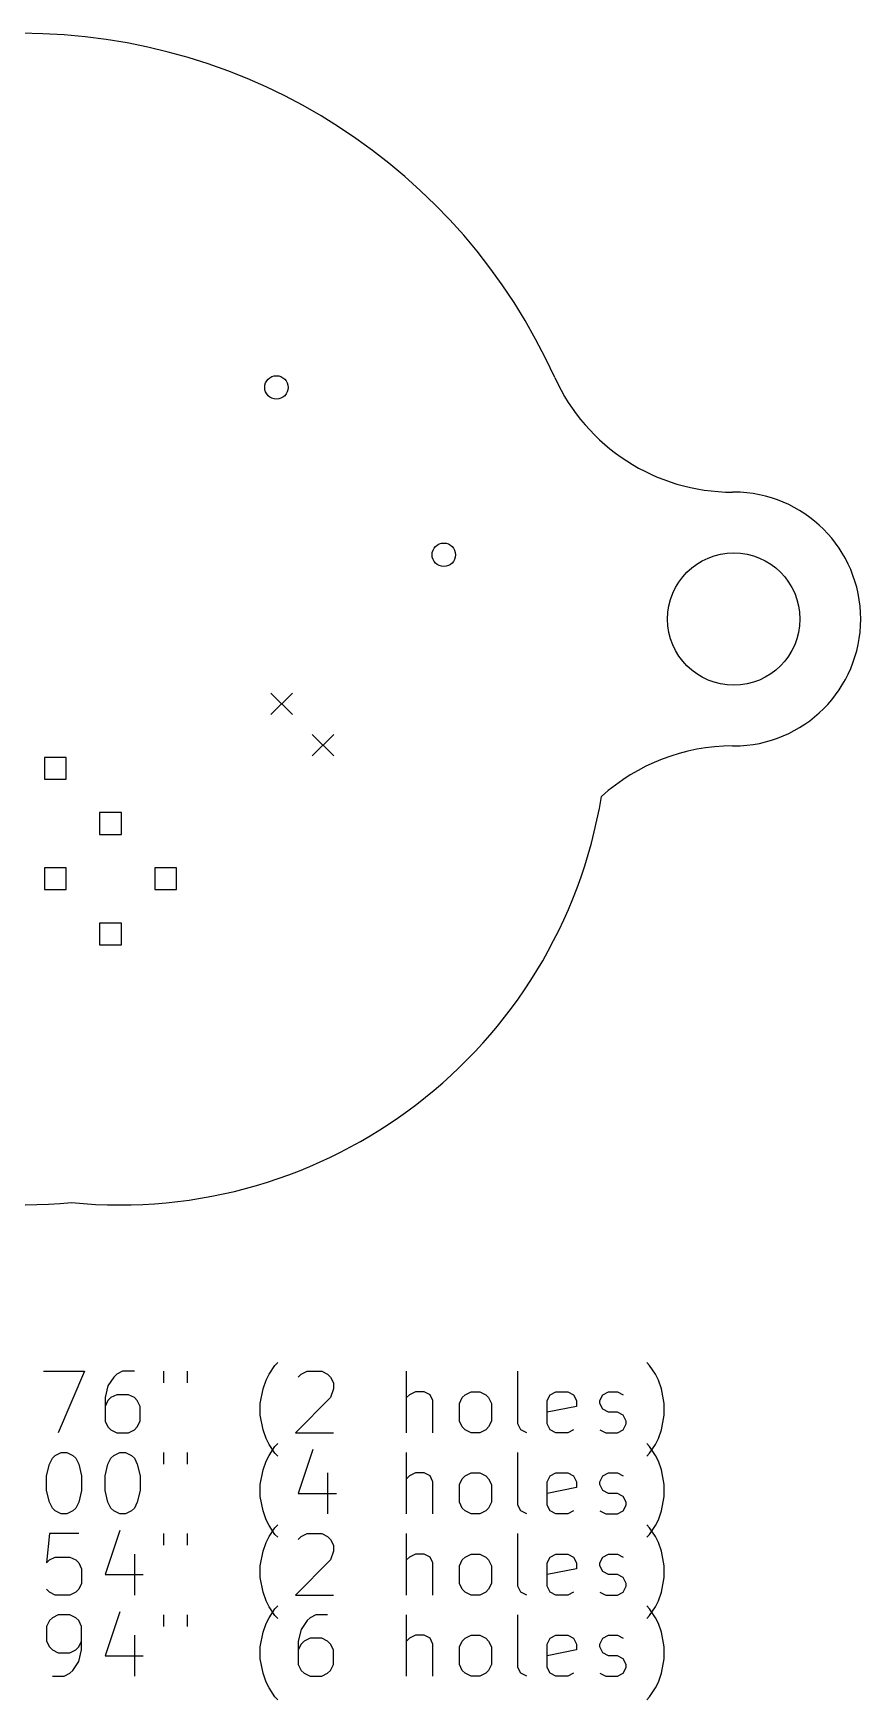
# Model space of a CAD drawing. Extents: x 78.5 to 134.1, y -109.1 to -54.9.
# Drawn here: x 107.2 to 134.1, y -109.1 to -54.9 of the extents above; entities that cross this region are included whole.
import ezdxf

# ---------------------------------------------------------------- set-up
doc = ezdxf.new("R2010")
doc.units = 0
doc.layers.add('BLACK', color=7, linetype='CONTINUOUS')

msp = doc.modelspace()

# ---------------------------------------------------------------- linework, layer by layer
at = {"layer": 'BLACK', "linetype": 'CONTINUOUS'}
for p, q in [((130.01706, -69.822583), (129.977883, -69.822583)), ((114.9601, -76.3601), (115.6601, -77.0601)), ((115.6601, -76.3601), (114.9601, -77.0601)), ((116.303603, -77.703603), (117.003603, -78.403603)), ((117.003603, -77.703603), (116.303603, -78.403603)), ((108.299608, -78.450392), (107.592494, -78.450392)), ((107.592494, -78.450392), (107.592494, -79.157506)), ((108.299608, -79.157506), (108.299608, -78.450392)), ((129.977883, -78.077583), (130.01706, -78.077583)), ((107.592494, -79.157506), (108.299608, -79.157506)), ((110.095659, -80.246443), (109.388545, -80.246443)), ((109.388545, -80.246443), (109.388545, -80.953557)), ((110.095659, -80.953557), (110.095659, -80.246443)), ((109.388545, -80.953557), (110.095659, -80.953557)), ((108.299608, -82.042494), (107.592494, -82.042494)), ((107.592494, -82.042494), (107.592494, -82.749608)), ((108.299608, -82.749608), (108.299608, -82.042494)), ((111.891711, -82.042494), (111.184597, -82.042494)), ((111.184597, -82.042494), (111.184597, -82.749608)), ((111.891711, -82.749608), (111.891711, -82.042494)), ((107.592494, -82.749608), (108.299608, -82.749608)), ((111.184597, -82.749608), (111.891711, -82.749608)), ((110.095659, -83.838545), (109.388545, -83.838545)), ((109.388545, -83.838545), (109.388545, -84.545659)), ((110.095659, -84.545659), (110.095659, -83.838545)), ((109.388545, -84.545659), (110.095659, -84.545659)), ((107.566137, -98.414921), (108.89947, -98.414921)), ((108.89947, -98.414921), (108.042327, -100.414921)), ((109.851851, -98.605397), (109.661375, -98.891111)), ((109.947089, -98.510159), (109.851851, -98.605397)), ((110.137565, -98.414921), (109.947089, -98.510159)), ((110.518518, -98.414921), (110.137565, -98.414921)), ((111.470899, -98.414921), (111.470899, -98.795873)), ((112.232804, -98.414921), (112.232804, -98.795873)), ((114.804233, -98.700635), (114.899471, -98.510159)), ((114.899471, -98.510159), (115.089947, -98.224444)), ((115.089947, -98.224444), (115.185186, -98.129206)), ((115.851852, -98.605397), (115.94709, -98.510159)), ((115.94709, -98.510159), (116.137566, -98.414921)), ((116.137566, -98.414921), (116.613757, -98.414921)), ((116.613757, -98.414921), (116.804233, -98.510159)), ((116.804233, -98.510159), (116.899471, -98.605397)), ((116.899471, -98.605397), (116.994709, -98.795873)), ((119.375662, -100.414921), (119.375662, -98.414921)), ((122.99471, -100.129206), (122.99471, -98.414921)), ((127.280425, -98.224444), (127.185187, -98.129206)), ((127.470901, -98.510159), (127.280425, -98.224444)), ((127.566139, -98.700635), (127.470901, -98.510159)), ((109.661375, -98.891111), (109.566137, -99.272063)), ((109.947089, -99.176825), (109.756613, -99.272063)), ((110.328042, -99.176825), (109.947089, -99.176825)), ((110.518518, -99.272063), (110.328042, -99.176825)), ((114.613757, -99.46254), (114.708995, -98.986349)), ((114.708995, -98.986349), (114.804233, -98.700635)), ((116.994709, -98.986349), (116.899471, -99.272063)), ((116.994709, -98.795873), (116.994709, -98.986349)), ((119.4709, -99.176825), (119.375662, -99.272063)), ((119.661376, -99.081587), (119.4709, -99.176825)), ((119.947091, -99.081587), (119.661376, -99.081587)), ((120.137567, -99.176825), (119.947091, -99.081587)), ((120.232805, -99.367302), (120.137567, -99.176825)), ((121.185186, -99.272063), (121.280424, -99.176825)), ((121.280424, -99.176825), (121.4709, -99.081587)), ((121.4709, -99.081587), (121.756615, -99.081587)), ((121.756615, -99.081587), (121.947091, -99.176825)), ((121.947091, -99.176825), (122.042329, -99.272063)), ((123.947091, -99.367302), (124.042329, -99.176825)), ((124.042329, -99.176825), (124.232805, -99.081587)), ((124.232805, -99.081587), (124.613758, -99.081587)), ((124.613758, -99.081587), (124.804234, -99.176825)), ((124.804234, -99.176825), (124.899472, -99.367302)), ((125.661377, -99.367302), (125.756615, -99.176825)), ((125.756615, -99.176825), (125.947091, -99.081587)), ((125.947091, -99.081587), (126.232805, -99.081587)), ((126.232805, -99.081587), (126.423282, -99.176825)), ((127.661377, -98.986349), (127.566139, -98.700635)), ((127.756615, -99.46254), (127.661377, -98.986349)), ((109.566137, -99.272063), (109.566137, -100.033968)), ((109.661375, -99.367302), (109.566137, -99.557778)), ((109.756613, -99.272063), (109.661375, -99.367302)), ((110.613756, -99.367302), (110.518518, -99.272063)), ((110.708994, -99.557778), (110.613756, -99.367302)), ((110.708994, -100.033968), (110.708994, -99.557778)), ((114.613757, -99.843492), (114.613757, -99.46254)), ((116.899471, -99.272063), (115.756614, -100.414921)), ((120.232805, -100.414921), (120.232805, -99.367302)), ((121.089948, -99.46254), (121.185186, -99.272063)), ((121.089948, -100.033968), (121.089948, -99.46254)), ((122.042329, -99.272063), (122.137567, -99.46254)), ((122.137567, -99.46254), (122.137567, -100.033968)), ((123.947091, -100.129206), (123.947091, -99.367302)), ((124.899472, -99.557778), (123.947091, -99.748254)), ((124.899472, -99.367302), (124.899472, -99.557778)), ((125.661377, -99.46254), (125.661377, -99.367302)), ((125.756615, -99.653016), (125.661377, -99.46254)), ((125.947091, -99.748254), (125.756615, -99.653016)), ((127.756615, -99.843492), (127.756615, -99.46254)), ((109.566137, -100.033968), (109.661375, -100.224444)), ((109.661375, -100.224444), (109.756613, -100.319683)), ((110.518518, -100.319683), (110.613756, -100.224444)), ((110.613756, -100.224444), (110.708994, -100.033968)), ((114.708995, -100.319683), (114.613757, -99.843492)), ((121.185186, -100.224444), (121.089948, -100.033968)), ((121.280424, -100.319683), (121.185186, -100.224444)), ((122.042329, -100.224444), (121.947091, -100.319683)), ((122.137567, -100.033968), (122.042329, -100.224444)), ((123.089948, -100.319683), (122.99471, -100.129206)), ((124.042329, -100.319683), (123.947091, -100.129206)), ((126.232805, -99.748254), (125.947091, -99.748254)), ((126.423282, -99.843492), (126.232805, -99.748254)), ((126.51852, -100.033968), (126.423282, -99.843492)), ((126.423282, -100.319683), (126.51852, -100.129206)), ((126.51852, -100.129206), (126.51852, -100.033968)), ((127.661377, -100.319683), (127.756615, -99.843492)), ((109.756613, -100.319683), (109.947089, -100.414921)), ((109.947089, -100.414921), (110.328042, -100.414921)), ((110.328042, -100.414921), (110.518518, -100.319683)), ((114.804233, -100.605397), (114.708995, -100.319683)), ((114.899471, -100.795873), (114.804233, -100.605397)), ((115.089947, -101.081587), (114.899471, -100.795873)), ((115.089947, -100.864444), (115.185186, -100.769206)), ((115.756614, -100.414921), (116.994709, -100.414921)), ((121.4709, -100.414921), (121.280424, -100.319683)), ((121.756615, -100.414921), (121.4709, -100.414921)), ((121.947091, -100.319683), (121.756615, -100.414921)), ((123.280424, -100.414921), (123.089948, -100.319683)), ((124.232805, -100.414921), (124.042329, -100.319683)), ((124.613758, -100.414921), (124.232805, -100.414921)), ((124.804234, -100.319683), (124.613758, -100.414921)), ((125.661377, -100.319683), (125.851853, -100.414921)), ((125.851853, -100.414921), (126.232805, -100.414921)), ((126.232805, -100.414921), (126.423282, -100.319683)), ((127.280425, -100.864444), (127.185187, -100.769206)), ((127.280425, -101.081587), (127.470901, -100.795873)), ((127.470901, -100.795873), (127.566139, -100.605397)), ((127.566139, -100.605397), (127.661377, -100.319683)), ((107.756613, -101.435873), (107.851851, -101.245397)), ((107.851851, -101.245397), (107.947089, -101.150159)), ((107.947089, -101.150159), (108.137565, -101.054921)), ((108.137565, -101.054921), (108.328042, -101.054921)), ((108.328042, -101.054921), (108.518518, -101.150159)), ((108.518518, -101.150159), (108.613756, -101.245397)), ((108.613756, -101.245397), (108.708994, -101.435873)), ((109.661375, -101.435873), (109.756613, -101.245397)), ((109.756613, -101.245397), (109.851851, -101.150159)), ((109.851851, -101.150159), (110.042327, -101.054921)), ((110.042327, -101.054921), (110.232804, -101.054921)), ((110.232804, -101.054921), (110.42328, -101.150159)), ((110.42328, -101.150159), (110.518518, -101.245397)), ((110.518518, -101.245397), (110.613756, -101.435873)), ((111.470899, -101.054921), (111.470899, -101.435873)), ((112.232804, -101.054921), (112.232804, -101.435873)), ((114.708995, -101.626349), (114.804233, -101.340635)), ((114.804233, -101.340635), (114.899471, -101.150159)), ((114.899471, -101.150159), (115.089947, -100.864444)), ((115.185186, -101.176825), (115.089947, -101.081587)), ((116.328042, -100.959683), (115.851852, -102.388254)), ((119.375662, -103.054921), (119.375662, -101.054921)), ((122.99471, -102.769206), (122.99471, -101.054921)), ((127.185187, -101.176825), (127.280425, -101.081587)), ((127.470901, -101.150159), (127.280425, -100.864444)), ((127.566139, -101.340635), (127.470901, -101.150159)), ((127.661377, -101.626349), (127.566139, -101.340635)), ((107.661375, -101.816825), (107.756613, -101.435873)), ((107.661375, -102.293016), (107.661375, -101.816825)), ((108.708994, -101.435873), (108.804232, -101.816825)), ((108.804232, -101.816825), (108.804232, -102.293016)), ((109.566137, -101.816825), (109.661375, -101.435873)), ((109.566137, -102.293016), (109.566137, -101.816825)), ((110.613756, -101.435873), (110.708994, -101.816825)), ((110.708994, -101.816825), (110.708994, -102.293016)), ((114.613757, -102.10254), (114.708995, -101.626349)), ((116.804233, -101.721587), (116.804233, -103.054921)), ((119.4709, -101.816825), (119.375662, -101.912063)), ((119.661376, -101.721587), (119.4709, -101.816825)), ((119.947091, -101.721587), (119.661376, -101.721587)), ((120.137567, -101.816825), (119.947091, -101.721587)), ((120.232805, -102.007302), (120.137567, -101.816825)), ((121.185186, -101.912063), (121.280424, -101.816825)), ((121.280424, -101.816825), (121.4709, -101.721587)), ((121.4709, -101.721587), (121.756615, -101.721587)), ((121.756615, -101.721587), (121.947091, -101.816825)), ((121.947091, -101.816825), (122.042329, -101.912063)), ((123.947091, -102.007302), (124.042329, -101.816825)), ((124.042329, -101.816825), (124.232805, -101.721587)), ((124.232805, -101.721587), (124.613758, -101.721587)), ((124.613758, -101.721587), (124.804234, -101.816825)), ((124.804234, -101.816825), (124.899472, -102.007302)), ((125.661377, -102.007302), (125.756615, -101.816825)), ((125.756615, -101.816825), (125.947091, -101.721587)), ((125.947091, -101.721587), (126.232805, -101.721587)), ((126.232805, -101.721587), (126.423282, -101.816825)), ((127.756615, -102.10254), (127.661377, -101.626349)), ((107.756613, -102.673968), (107.661375, -102.293016)), ((108.804232, -102.293016), (108.708994, -102.673968)), ((109.661375, -102.673968), (109.566137, -102.293016)), ((110.708994, -102.293016), (110.613756, -102.673968)), ((114.613757, -102.483492), (114.613757, -102.10254)), ((115.851852, -102.388254), (117.089947, -102.388254)), ((120.232805, -103.054921), (120.232805, -102.007302)), ((121.089948, -102.10254), (121.185186, -101.912063)), ((121.089948, -102.673968), (121.089948, -102.10254)), ((122.042329, -101.912063), (122.137567, -102.10254)), ((122.137567, -102.10254), (122.137567, -102.673968)), ((123.947091, -102.769206), (123.947091, -102.007302)), ((124.899472, -102.197778), (123.947091, -102.388254)), ((124.899472, -102.007302), (124.899472, -102.197778)), ((125.661377, -102.10254), (125.661377, -102.007302)), ((125.756615, -102.293016), (125.661377, -102.10254)), ((125.947091, -102.388254), (125.756615, -102.293016)), ((126.232805, -102.388254), (125.947091, -102.388254)), ((126.423282, -102.483492), (126.232805, -102.388254)), ((127.756615, -102.483492), (127.756615, -102.10254)), ((107.851851, -102.864444), (107.756613, -102.673968)), ((107.947089, -102.959683), (107.851851, -102.864444)), ((108.137565, -103.054921), (107.947089, -102.959683)), ((108.518518, -102.959683), (108.328042, -103.054921)), ((108.613756, -102.864444), (108.518518, -102.959683)), ((108.708994, -102.673968), (108.613756, -102.864444)), ((109.756613, -102.864444), (109.661375, -102.673968)), ((109.851851, -102.959683), (109.756613, -102.864444)), ((110.042327, -103.054921), (109.851851, -102.959683)), ((110.42328, -102.959683), (110.232804, -103.054921)), ((110.518518, -102.864444), (110.42328, -102.959683)), ((110.613756, -102.673968), (110.518518, -102.864444)), ((114.708995, -102.959683), (114.613757, -102.483492)), ((114.804233, -103.245397), (114.708995, -102.959683)), ((121.185186, -102.864444), (121.089948, -102.673968)), ((121.280424, -102.959683), (121.185186, -102.864444)), ((121.4709, -103.054921), (121.280424, -102.959683)), ((121.947091, -102.959683), (121.756615, -103.054921)), ((122.042329, -102.864444), (121.947091, -102.959683)), ((122.137567, -102.673968), (122.042329, -102.864444)), ((123.089948, -102.959683), (122.99471, -102.769206)), ((123.280424, -103.054921), (123.089948, -102.959683)), ((124.042329, -102.959683), (123.947091, -102.769206)), ((124.232805, -103.054921), (124.042329, -102.959683)), ((124.804234, -102.959683), (124.613758, -103.054921)), ((125.661377, -102.959683), (125.851853, -103.054921)), ((126.232805, -103.054921), (126.423282, -102.959683)), ((126.51852, -102.673968), (126.423282, -102.483492)), ((126.423282, -102.959683), (126.51852, -102.769206)), ((126.51852, -102.769206), (126.51852, -102.673968)), ((127.566139, -103.245397), (127.661377, -102.959683)), ((127.661377, -102.959683), (127.756615, -102.483492)), ((108.328042, -103.054921), (108.137565, -103.054921)), ((110.232804, -103.054921), (110.042327, -103.054921)), ((114.899471, -103.435873), (114.804233, -103.245397)), ((115.089947, -103.721587), (114.899471, -103.435873)), ((114.899471, -103.790159), (115.089947, -103.504444)), ((115.089947, -103.504444), (115.185186, -103.409206)), ((121.756615, -103.054921), (121.4709, -103.054921)), ((124.613758, -103.054921), (124.232805, -103.054921)), ((125.851853, -103.054921), (126.232805, -103.054921)), ((127.280425, -103.504444), (127.185187, -103.409206)), ((127.280425, -103.721587), (127.470901, -103.435873)), ((127.470901, -103.790159), (127.280425, -103.504444)), ((127.470901, -103.435873), (127.566139, -103.245397)), ((107.756613, -103.694921), (107.661375, -104.647302)), ((108.708994, -103.694921), (107.756613, -103.694921)), ((110.042327, -103.599683), (109.566137, -105.028254)), ((111.470899, -103.694921), (111.470899, -104.075873)), ((112.232804, -103.694921), (112.232804, -104.075873)), ((114.708995, -104.266349), (114.804233, -103.980635)), ((114.804233, -103.980635), (114.899471, -103.790159)), ((115.185186, -103.816825), (115.089947, -103.721587)), ((115.851852, -103.885397), (115.94709, -103.790159)), ((115.94709, -103.790159), (116.137566, -103.694921)), ((116.137566, -103.694921), (116.613757, -103.694921)), ((116.613757, -103.694921), (116.804233, -103.790159)), ((116.804233, -103.790159), (116.899471, -103.885397)), ((116.899471, -103.885397), (116.994709, -104.075873)), ((119.375662, -105.694921), (119.375662, -103.694921)), ((122.99471, -105.409206), (122.99471, -103.694921)), ((127.185187, -103.816825), (127.280425, -103.721587)), ((127.566139, -103.980635), (127.470901, -103.790159)), ((127.661377, -104.266349), (127.566139, -103.980635)), ((107.661375, -104.647302), (107.756613, -104.552063)), ((107.756613, -104.552063), (107.947089, -104.456825)), ((107.947089, -104.456825), (108.42328, -104.456825)), ((108.42328, -104.456825), (108.613756, -104.552063)), ((108.613756, -104.552063), (108.708994, -104.647302)), ((110.518518, -104.361587), (110.518518, -105.694921)), ((114.613757, -104.74254), (114.708995, -104.266349)), ((116.899471, -104.552063), (115.756614, -105.694921)), ((116.994709, -104.266349), (116.899471, -104.552063)), ((116.994709, -104.075873), (116.994709, -104.266349)), ((119.4709, -104.456825), (119.375662, -104.552063)), ((119.661376, -104.361587), (119.4709, -104.456825)), ((119.947091, -104.361587), (119.661376, -104.361587)), ((120.137567, -104.456825), (119.947091, -104.361587)), ((120.232805, -104.647302), (120.137567, -104.456825)), ((121.089948, -104.74254), (121.185186, -104.552063)), ((121.185186, -104.552063), (121.280424, -104.456825)), ((121.280424, -104.456825), (121.4709, -104.361587)), ((121.4709, -104.361587), (121.756615, -104.361587)), ((121.756615, -104.361587), (121.947091, -104.456825)), ((121.947091, -104.456825), (122.042329, -104.552063)), ((122.042329, -104.552063), (122.137567, -104.74254)), ((123.947091, -104.647302), (124.042329, -104.456825)), ((124.042329, -104.456825), (124.232805, -104.361587)), ((124.232805, -104.361587), (124.613758, -104.361587)), ((124.613758, -104.361587), (124.804234, -104.456825)), ((124.804234, -104.456825), (124.899472, -104.647302)), ((125.661377, -104.647302), (125.756615, -104.456825)), ((125.756615, -104.456825), (125.947091, -104.361587)), ((125.947091, -104.361587), (126.232805, -104.361587)), ((126.232805, -104.361587), (126.423282, -104.456825)), ((127.756615, -104.74254), (127.661377, -104.266349)), ((108.708994, -104.647302), (108.804232, -104.837778)), ((108.804232, -104.837778), (108.804232, -105.313968)), ((109.566137, -105.028254), (110.804232, -105.028254)), ((114.613757, -105.123492), (114.613757, -104.74254)), ((114.708995, -105.599683), (114.613757, -105.123492)), ((120.232805, -105.694921), (120.232805, -104.647302)), ((121.089948, -105.313968), (121.089948, -104.74254)), ((122.137567, -104.74254), (122.137567, -105.313968)), ((123.947091, -105.409206), (123.947091, -104.647302)), ((124.899472, -104.837778), (123.947091, -105.028254)), ((124.899472, -104.647302), (124.899472, -104.837778)), ((125.661377, -104.74254), (125.661377, -104.647302)), ((125.756615, -104.933016), (125.661377, -104.74254)), ((125.947091, -105.028254), (125.756615, -104.933016)), ((126.232805, -105.028254), (125.947091, -105.028254)), ((126.423282, -105.123492), (126.232805, -105.028254)), ((126.51852, -105.313968), (126.423282, -105.123492)), ((127.661377, -105.599683), (127.756615, -105.123492)), ((127.756615, -105.123492), (127.756615, -104.74254)), ((107.756613, -105.599683), (107.661375, -105.504444)), ((107.947089, -105.694921), (107.756613, -105.599683)), ((108.613756, -105.599683), (108.42328, -105.694921)), ((108.708994, -105.504444), (108.613756, -105.599683)), ((108.804232, -105.313968), (108.708994, -105.504444)), ((114.804233, -105.885397), (114.708995, -105.599683)), ((121.185186, -105.504444), (121.089948, -105.313968)), ((121.280424, -105.599683), (121.185186, -105.504444)), ((121.4709, -105.694921), (121.280424, -105.599683)), ((121.947091, -105.599683), (121.756615, -105.694921)), ((122.042329, -105.504444), (121.947091, -105.599683)), ((122.137567, -105.313968), (122.042329, -105.504444)), ((123.089948, -105.599683), (122.99471, -105.409206)), ((123.280424, -105.694921), (123.089948, -105.599683)), ((124.042329, -105.599683), (123.947091, -105.409206)), ((124.232805, -105.694921), (124.042329, -105.599683)), ((124.804234, -105.599683), (124.613758, -105.694921)), ((125.661377, -105.599683), (125.851853, -105.694921)), ((126.232805, -105.694921), (126.423282, -105.599683)), ((126.423282, -105.599683), (126.51852, -105.409206)), ((126.51852, -105.409206), (126.51852, -105.313968)), ((127.566139, -105.885397), (127.661377, -105.599683)), ((108.42328, -105.694921), (107.947089, -105.694921)), ((114.899471, -106.075873), (114.804233, -105.885397)), ((115.089947, -106.361587), (114.899471, -106.075873)), ((114.899471, -106.430159), (115.089947, -106.144444)), ((115.089947, -106.144444), (115.185186, -106.049206)), ((115.756614, -105.694921), (116.994709, -105.694921)), ((121.756615, -105.694921), (121.4709, -105.694921)), ((124.613758, -105.694921), (124.232805, -105.694921)), ((125.851853, -105.694921), (126.232805, -105.694921)), ((127.280425, -106.144444), (127.185187, -106.049206)), ((127.280425, -106.361587), (127.470901, -106.075873)), ((127.470901, -106.430159), (127.280425, -106.144444)), ((127.470901, -106.075873), (127.566139, -105.885397)), ((107.756613, -106.525397), (107.661375, -106.715873)), ((107.661375, -106.715873), (107.661375, -107.192063)), ((107.851851, -106.430159), (107.756613, -106.525397)), ((108.042327, -106.334921), (107.851851, -106.430159)), ((108.42328, -106.334921), (108.042327, -106.334921)), ((108.613756, -106.430159), (108.42328, -106.334921)), ((108.708994, -106.525397), (108.613756, -106.430159)), ((108.804232, -106.715873), (108.708994, -106.525397)), ((108.804232, -107.477778), (108.804232, -106.715873)), ((110.042327, -106.239683), (109.566137, -107.668254)), ((111.470899, -106.334921), (111.470899, -106.715873)), ((112.232804, -106.334921), (112.232804, -106.715873)), ((114.708995, -106.906349), (114.804233, -106.620635)), ((114.804233, -106.620635), (114.899471, -106.430159)), ((115.185186, -106.456825), (115.089947, -106.361587)), ((116.137566, -106.525397), (115.94709, -106.811111)), ((116.232804, -106.430159), (116.137566, -106.525397)), ((116.42328, -106.334921), (116.232804, -106.430159)), ((116.804233, -106.334921), (116.42328, -106.334921)), ((119.375662, -108.334921), (119.375662, -106.334921)), ((122.99471, -108.049206), (122.99471, -106.334921)), ((127.185187, -106.456825), (127.280425, -106.361587)), ((127.566139, -106.620635), (127.470901, -106.430159)), ((127.661377, -106.906349), (127.566139, -106.620635)), ((107.661375, -107.192063), (107.756613, -107.38254)), ((108.708994, -107.38254), (108.804232, -107.192063)), ((110.518518, -107.001587), (110.518518, -108.334921)), ((114.613757, -107.38254), (114.708995, -106.906349)), ((115.94709, -106.811111), (115.851852, -107.192063)), ((115.851852, -107.192063), (115.851852, -107.953968)), ((115.94709, -107.287302), (115.851852, -107.477778)), ((116.042328, -107.192063), (115.94709, -107.287302)), ((116.232804, -107.096825), (116.042328, -107.192063)), ((116.613757, -107.096825), (116.232804, -107.096825)), ((116.804233, -107.192063), (116.613757, -107.096825)), ((116.899471, -107.287302), (116.804233, -107.192063)), ((116.994709, -107.477778), (116.899471, -107.287302)), ((119.4709, -107.096825), (119.375662, -107.192063)), ((119.661376, -107.001587), (119.4709, -107.096825)), ((119.947091, -107.001587), (119.661376, -107.001587)), ((120.137567, -107.096825), (119.947091, -107.001587)), ((120.232805, -107.287302), (120.137567, -107.096825)), ((120.232805, -108.334921), (120.232805, -107.287302)), ((121.089948, -107.38254), (121.185186, -107.192063)), ((121.185186, -107.192063), (121.280424, -107.096825)), ((121.280424, -107.096825), (121.4709, -107.001587)), ((121.4709, -107.001587), (121.756615, -107.001587)), ((121.756615, -107.001587), (121.947091, -107.096825)), ((121.947091, -107.096825), (122.042329, -107.192063)), ((122.042329, -107.192063), (122.137567, -107.38254)), ((123.947091, -107.287302), (124.042329, -107.096825)), ((123.947091, -108.049206), (123.947091, -107.287302)), ((124.042329, -107.096825), (124.232805, -107.001587)), ((124.232805, -107.001587), (124.613758, -107.001587)), ((124.613758, -107.001587), (124.804234, -107.096825)), ((124.804234, -107.096825), (124.899472, -107.287302)), ((124.899472, -107.287302), (124.899472, -107.477778)), ((125.661377, -107.287302), (125.756615, -107.096825)), ((125.661377, -107.38254), (125.661377, -107.287302)), ((125.756615, -107.096825), (125.947091, -107.001587)), ((125.947091, -107.001587), (126.232805, -107.001587)), ((126.232805, -107.001587), (126.423282, -107.096825)), ((127.756615, -107.38254), (127.661377, -106.906349)), ((107.756613, -107.38254), (107.851851, -107.477778)), ((107.851851, -107.477778), (108.042327, -107.573016)), ((108.042327, -107.573016), (108.42328, -107.573016)), ((108.42328, -107.573016), (108.613756, -107.477778)), ((108.613756, -107.477778), (108.708994, -107.38254)), ((108.708994, -107.85873), (108.804232, -107.477778)), ((109.566137, -107.668254), (110.804232, -107.668254)), ((114.613757, -107.763492), (114.613757, -107.38254)), ((114.708995, -108.239683), (114.613757, -107.763492)), ((116.994709, -107.953968), (116.994709, -107.477778)), ((121.089948, -107.953968), (121.089948, -107.38254)), ((122.137567, -107.38254), (122.137567, -107.953968)), ((124.899472, -107.477778), (123.947091, -107.668254)), ((125.756615, -107.573016), (125.661377, -107.38254)), ((125.947091, -107.668254), (125.756615, -107.573016)), ((126.232805, -107.668254), (125.947091, -107.668254)), ((126.423282, -107.763492), (126.232805, -107.668254)), ((126.51852, -107.953968), (126.423282, -107.763492)), ((127.661377, -108.239683), (127.756615, -107.763492)), ((127.756615, -107.763492), (127.756615, -107.38254)), ((107.851851, -108.334921), (108.232803, -108.334921)), ((108.232803, -108.334921), (108.42328, -108.239683)), ((108.42328, -108.239683), (108.518518, -108.144444)), ((108.518518, -108.144444), (108.708994, -107.85873)), ((114.804233, -108.525397), (114.708995, -108.239683)), ((115.851852, -107.953968), (115.94709, -108.144444)), ((115.94709, -108.144444), (116.042328, -108.239683)), ((116.042328, -108.239683), (116.232804, -108.334921)), ((116.232804, -108.334921), (116.613757, -108.334921)), ((116.613757, -108.334921), (116.804233, -108.239683)), ((116.804233, -108.239683), (116.899471, -108.144444)), ((116.899471, -108.144444), (116.994709, -107.953968)), ((121.185186, -108.144444), (121.089948, -107.953968)), ((121.280424, -108.239683), (121.185186, -108.144444)), ((121.4709, -108.334921), (121.280424, -108.239683)), ((121.756615, -108.334921), (121.4709, -108.334921)), ((121.947091, -108.239683), (121.756615, -108.334921)), ((122.042329, -108.144444), (121.947091, -108.239683)), ((122.137567, -107.953968), (122.042329, -108.144444)), ((123.089948, -108.239683), (122.99471, -108.049206)), ((123.280424, -108.334921), (123.089948, -108.239683)), ((124.042329, -108.239683), (123.947091, -108.049206)), ((124.232805, -108.334921), (124.042329, -108.239683)), ((124.613758, -108.334921), (124.232805, -108.334921)), ((124.804234, -108.239683), (124.613758, -108.334921)), ((125.661377, -108.239683), (125.851853, -108.334921)), ((125.851853, -108.334921), (126.232805, -108.334921)), ((126.232805, -108.334921), (126.423282, -108.239683)), ((126.423282, -108.239683), (126.51852, -108.049206)), ((126.51852, -108.049206), (126.51852, -107.953968)), ((127.566139, -108.525397), (127.661377, -108.239683)), ((114.899471, -108.715873), (114.804233, -108.525397)), ((115.089947, -109.001587), (114.899471, -108.715873)), ((127.280425, -109.001587), (127.470901, -108.715873)), ((127.470901, -108.715873), (127.566139, -108.525397)), ((115.185186, -109.096825), (115.089947, -109.001587)), ((127.185187, -109.096825), (127.280425, -109.001587))]:
    msp.add_line(p, q, dxfattribs=at)
at = {"layer": 'BLACK'}
for centre, radius in [((115.139661, -66.415617), 0.381), ((120.584383, -71.860339), 0.381), ((130.01706, -73.950083), 2.15265)]:
    msp.add_circle(centre, radius, dxfattribs=at)
for centre, radius, start, end in [((106.83956, -73.950083), 19.05, 24.3619783, 155.6380217), ((129.97788, -63.472587), 6.349996, -155.6380462, -89.9999737), ((130.01706, -73.950083), 4.1275, -90, 90), ((129.977891, -84.427603), 6.35002, 90.0000759, 132.1950555), ((110.036206, -77.113495), 15.892372, -95.6228394, -9.4510872), ((106.839561, -73.95008), 19.050002, -155.6380174, -85.0627964)]:
    msp.add_arc(centre, radius, start, end, dxfattribs=at)

doc.saveas('drawing.dxf')
